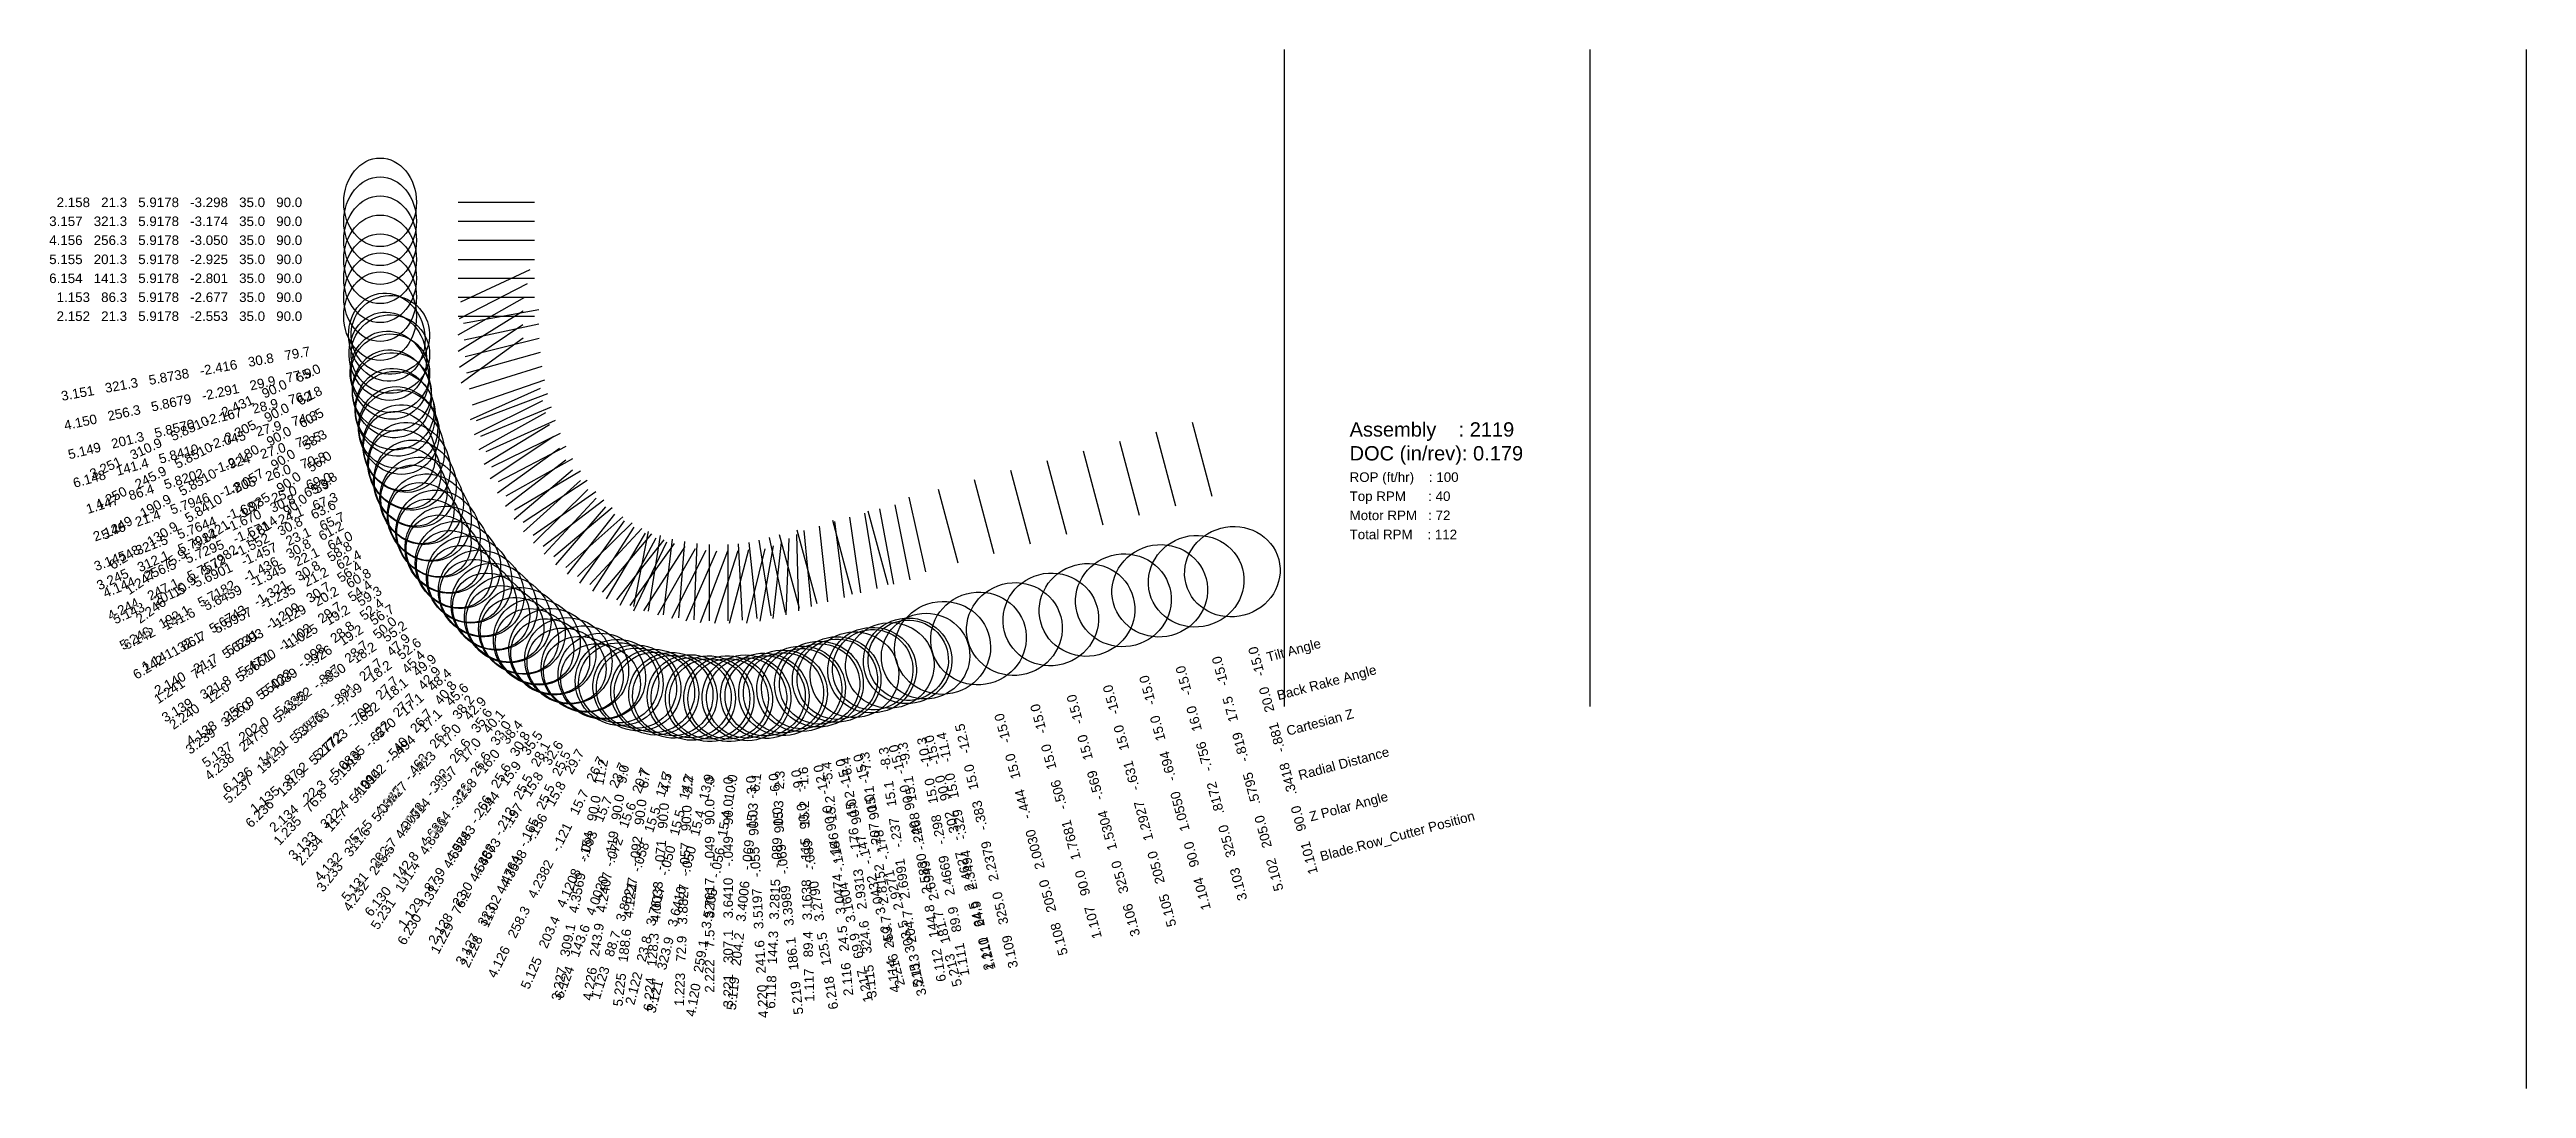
# Model space of a CAD drawing. Header units: inches. Extents: x -10.1 to 6.1, y -2.5 to 4.3.
import ezdxf
from ezdxf.enums import TextEntityAlignment as Align

# ---------------------------------------------------------------- set-up
doc = ezdxf.new("R2010")
doc.units = ezdxf.units.IN
doc.header["$MEASUREMENT"] = 0
for name, color, linetype, true_color in [('Blade_1', 30, 'Continuous', 0xff7f00), ('Blade_2', 7, 'Continuous', 0xcccc00), ('Blade_3', 7, 'Continuous', 0x00cc00), ('Blade_4', 7, 'Continuous', 0x00cccc), ('Blade_5', 7, 'Continuous', 0x0066cc), ('Blade_6', 190, 'Continuous', 0x7f00ff)]:
    doc.layers.add(name, color=color, linetype=linetype, true_color=true_color)
doc.styles.get("Standard").update_dxf_attribs({"font": 'arial.ttf'})

msp = doc.modelspace()

# ---------------------------------------------------------------- linework, layer by layer
for p, q in [((-2, 0), (-2, 4.298)), ((0, 0), (0, 4.298)), ((6.125, -2.5), (6.125, 4.298))]:
    msp.add_line(p, q)
at = {"layer": 'Blade_1'}
for p, q in [((-7.408, 2.677), (-6.908, 2.677)), ((-7.399, 2.22), (-6.984, 2.499)), ((-7.334, 2.077), (-6.857, 2.227)), ((-2.474, 1.374), (-2.603, 1.857)), ((-7.199, 1.491), (-6.782, 1.767)), ((-7.144, 1.471), (-6.7, 1.703)), ((-3.187, 1.186), (-3.316, 1.669)), ((-3.9, 0.999), (-4.03, 1.482)), ((-6.845, 0.996), (-6.505, 1.362)), ((-6.782, 0.98), (-6.399, 1.302)), ((-4.595, 0.795), (-4.724, 1.278)), ((-4.558, 0.8), (-4.648, 1.292)), ((-6.348, 0.662), (-6.112, 1.103)), ((-6.282, 0.659), (-5.992, 1.066)), ((-5.863, 0.566), (-5.843, 1.066)), ((-5.727, 0.544), (-5.575, 1.02)), ((-5.266, 0.615), (-5.37, 1.104)), ((-5.178, 0.625), (-5.191, 1.125))]:
    msp.add_line(p, q, dxfattribs=at)
for centre, major_axis, ratio in [((-7.918, 2.677), (0, -0.29), 0.81931), ((-7.82, 1.924), (0.087, -0.277), 0.891379), ((-7.822, 1.935), (0.144, -0.213), 1), ((-7.596, 1.235), (0.134, -0.257), 0.932759), ((-7.624, 1.209), (0.147, -0.222), 0.859398), ((-2.342, 0.881), (0.303, 0.081), 0.939809), ((-3.055, 0.694), (0.303, 0.081), 0.965924), ((-7.172, 0.652), (0.187, -0.222), 0.950345), ((-7.192, 0.622), (0.195, -0.181), 0.885714), ((-3.768, 0.506), (0.303, 0.081), 0.965924), ((-6.578, 0.244), (0.236, -0.168), 0.961724), ((-6.589, 0.212), (0.235, -0.125), 0.902256), ((-4.467, 0.298), (0.285, 0.052), 0.965862), ((-4.463, 0.302), (0.254, 0.068), 1), ((-5.882, 0.058), (0.276, -0.088), 0.963448), ((-5.883, 0.057), (0.262, -0.01), 1), ((-5.164, 0.115), (0.29, 0.008), 0.964828), ((-5.16, 0.116), (0.257, 0.055), 1)]:
    msp.add_ellipse(centre, major_axis=major_axis, ratio=ratio, dxfattribs=at)
at = {"layer": 'Blade_2'}
for p, q in [((-7.408, 3.298), (-6.908, 3.298)), ((-7.408, 2.553), (-6.908, 2.553)), ((-7.387, 2.116), (-6.983, 2.411)), ((-7.313, 1.973), (-6.841, 2.137)), ((-7.151, 1.398), (-6.745, 1.689)), ((-7.094, 1.377), (-6.657, 1.621)), ((-6.768, 0.926), (-6.442, 1.305)), ((-4.45, 0.829), (-4.549, 1.319)), ((-6.702, 0.909), (-6.329, 1.241)), ((-5.096, 0.653), (-5.143, 1.151)), ((-6.257, 0.625), (-6.042, 1.077)), ((-6.192, 0.626), (-5.923, 1.047)), ((-5.762, 0.559), (-5.762, 1.059)), ((-5.632, 0.544), (-5.506, 1.027)), ((-5.175, 0.64), (-5.305, 1.123))]:
    msp.add_line(p, q, dxfattribs=at)
for centre, major_axis, ratio in [((-7.918, 3.298), (0, -0.29), 0.81931), ((-7.918, 2.553), (0, -0.29), 0.81931), ((-7.795, 1.805), (0.095, -0.274), 0.898966), ((-7.798, 1.814), (0.152, -0.207), 1), ((-7.539, 1.129), (0.141, -0.253), 0.938621), ((-7.566, 1.102), (0.155, -0.216), 0.868045), ((-7.083, 0.57), (0.193, -0.217), 0.955517), ((-7.101, 0.54), (0.201, -0.174), 0.893609), ((-6.467, 0.197), (0.244, -0.156), 0.962069), ((-4.349, 0.329), (0.284, 0.057), 0.965862), ((-6.476, 0.165), (0.24, -0.114), 0.902632), ((-5.762, 0.05), (0.281, -0.074), 0.963793), ((-5.047, 0.146), (0.289, 0.028), 0.965172), ((-5.043, 0.147), (-0.068, 0.254), 1), ((-5.762, 0.049), (0.263, 0), 1)]:
    msp.add_ellipse(centre, major_axis=major_axis, ratio=ratio, dxfattribs=at)
at = {"layer": 'Blade_3'}
for p, q in [((-7.408, 3.174), (-6.908, 3.174)), ((-7.389, 2.647), (-6.936, 2.858)), ((-7.372, 2.507), (-6.88, 2.596)), ((-7.326, 1.878), (-6.869, 2.082)), ((-7.288, 1.87), (-6.821, 2.048)), ((-2.949, 1.249), (-3.079, 1.732)), ((-7.098, 1.309), (-6.702, 1.614)), ((-7.038, 1.285), (-6.608, 1.541)), ((-3.662, 1.061), (-3.792, 1.544)), ((-4.348, 0.881), (-4.457, 1.369)), ((-6.691, 0.864), (-6.382, 1.257)), ((-6.626, 0.85), (-6.268, 1.2)), ((-6.258, 0.654), (-6.161, 1.145)), ((-5.059, 0.671), (-5.189, 1.154)), ((-4.988, 0.683), (-5.043, 1.18)), ((-6.101, 0.599), (-5.854, 1.033)), ((-5.641, 0.559), (-5.641, 1.059)), ((-5.519, 0.545), (-5.399, 1.03))]:
    msp.add_line(p, q, dxfattribs=at)
for centre, major_axis, ratio in [((-7.918, 3.174), (0, -0.29), 0.81931), ((-7.874, 2.416), (0.052, -0.285), 0.858621), ((-7.851, 2.431), (0.109, -0.233), 1), ((-7.764, 1.687), (0.104, -0.271), 0.906207), ((-7.791, 1.67), (0.108, -0.243), 0.859023), ((-7.477, 1.025), (0.148, -0.249), 0.944138), ((-7.502, 0.998), (0.162, -0.211), 0.876692), ((-2.817, 0.756), (0.303, 0.081), 0.961146), ((-3.53, 0.569), (0.303, 0.081), 0.965924), ((-6.99, 0.494), (0.203, -0.207), 0.955862), ((-7.007, 0.463), (0.209, -0.165), 0.893985), ((-4.238, 0.383), (0.307, 0.068), 0.965924), ((-6.354, 0.156), (0.252, -0.144), 0.962414), ((-6.357, 0.154), (0.051, 0.257), 1), ((-5.641, 0.05), (0.282, -0.07), 0.963793), ((-4.931, 0.176), (0.288, 0.032), 0.965172), ((-4.927, 0.178), (-0.068, 0.254), 1), ((-5.641, 0.049), (0.263, 0), 1)]:
    msp.add_ellipse(centre, major_axis=major_axis, ratio=ratio, dxfattribs=at)
at = {"layer": 'Blade_4'}
for p, q in [((-7.408, 3.05), (-6.908, 3.05)), ((-7.398, 2.538), (-6.953, 2.767)), ((-7.369, 2.398), (-6.88, 2.502)), ((-7.3, 1.779), (-6.853, 2.002)), ((-7.259, 1.768), (-6.797, 1.96)), ((-7.042, 1.225), (-6.66, 1.547)), ((-6.982, 1.205), (-6.564, 1.479)), ((-6.611, 0.806), (-6.32, 1.213)), ((-6.546, 0.797), (-6.206, 1.163)), ((-4.88, 0.713), (-4.944, 1.209)), ((-6.161, 0.623), (-6.083, 1.117)), ((-6.009, 0.577), (-5.784, 1.023)), ((-5.546, 0.565), (-5.573, 1.064)), ((-5.432, 0.558), (-5.345, 1.05))]:
    msp.add_line(p, q, dxfattribs=at)
for centre, major_axis, ratio in [((-7.918, 3.05), (0, -0.29), 0.81931), ((-7.868, 2.291), (0.061, -0.284), 0.867241), ((-7.851, 2.305), (0.118, -0.228), 1), ((-7.729, 1.571), (0.112, -0.268), 0.913103), ((-7.757, 1.552), (0.118, -0.238), 0.859023), ((-7.409, 0.925), (0.159, -0.243), 0.944483), ((-7.433, 0.897), (0.171, -0.204), 0.876692), ((-6.893, 0.423), (0.213, -0.197), 0.956207), ((-6.908, 0.392), (0.216, -0.155), 0.893985), ((-4.815, 0.207), (0.288, 0.037), 0.965172), ((-6.238, 0.121), (0.259, -0.13), 0.962759), ((-6.241, 0.119), (0.259, -0.041), 1), ((-5.521, 0.056), (0.286, -0.051), 0.964138), ((-5.52, 0.055), (0.262, 0.014), 1)]:
    msp.add_ellipse(centre, major_axis=major_axis, ratio=ratio, dxfattribs=at)
at = {"layer": 'Blade_5'}
for p, q in [((-7.408, 2.925), (-6.908, 2.925)), ((-7.407, 2.431), (-6.972, 2.677)), ((-7.362, 2.289), (-6.877, 2.41)), ((-7.271, 1.681), (-6.833, 1.922)), ((-7.225, 1.667), (-6.77, 1.873)), ((-2.711, 1.311), (-2.841, 1.794)), ((-6.979, 1.143), (-6.608, 1.478)), ((-3.425, 1.124), (-3.554, 1.607)), ((-6.916, 1.121), (-6.506, 1.406)), ((-4.135, 0.937), (-4.264, 1.42)), ((-6.527, 0.753), (-6.255, 1.173)), ((-4.827, 0.733), (-4.956, 1.216)), ((-4.772, 0.742), (-4.844, 1.237)), ((-6.463, 0.748), (-6.141, 1.13)), ((-6.063, 0.598), (-6.005, 1.095)), ((-5.915, 0.56), (-5.714, 1.018)), ((-5.452, 0.576), (-5.504, 1.073)), ((-5.346, 0.576), (-5.292, 1.073))]:
    msp.add_line(p, q, dxfattribs=at)
for centre, major_axis, ratio in [((-7.918, 2.925), (0, -0.29), 0.81931), ((-7.851, 2.18), (0.126, -0.224), 1), ((-7.857, 2.167), (0.07, -0.282), 0.875517), ((-7.69, 1.457), (0.119, -0.264), 0.92), ((-7.718, 1.436), (0.128, -0.233), 0.859398), ((-7.335, 0.83), (0.165, -0.238), 0.95), ((-2.579, 0.819), (0.303, 0.081), 0.953822), ((-7.357, 0.801), (0.178, -0.197), 0.884962), ((-3.293, 0.631), (0.303, 0.081), 0.965924), ((-6.791, 0.357), (0.222, -0.187), 0.956552), ((-4.003, 0.444), (0.303, 0.081), 0.965924), ((-6.805, 0.326), (0.223, -0.145), 0.894361), ((-4.699, 0.237), (0.287, 0.042), 0.965517), ((-4.695, 0.24), (-0.068, 0.254), 1), ((-6.121, 0.093), (0.265, -0.117), 0.962759), ((-6.123, 0.092), (0.031, 0.261), 1), ((-5.401, 0.069), (0.288, -0.031), 0.964483), ((-5.399, 0.069), (-0.027, 0.261), 1)]:
    msp.add_ellipse(centre, major_axis=major_axis, ratio=ratio, dxfattribs=at)
at = {"layer": 'Blade_6'}
for p, q in [((-7.408, 2.801), (-6.908, 2.801)), ((-7.407, 2.325), (-6.982, 2.588)), ((-7.35, 2.183), (-6.869, 2.318)), ((-7.238, 1.585), (-6.81, 1.844)), ((-7.187, 1.568), (-6.738, 1.787)), ((-6.914, 1.068), (-6.558, 1.419)), ((-6.851, 1.049), (-6.454, 1.352)), ((-4.665, 0.771), (-4.746, 1.265)), ((-6.437, 0.704), (-6.181, 1.134)), ((-6.37, 0.697), (-6.059, 1.089)), ((-5.963, 0.579), (-5.924, 1.078)), ((-5.821, 0.549), (-5.644, 1.017)), ((-5.359, 0.593), (-5.437, 1.087)), ((-5.261, 0.598), (-5.241, 1.098))]:
    msp.add_line(p, q, dxfattribs=at)
for centre, major_axis, ratio in [((-7.918, 2.801), (0, -0.29), 0.81931), ((-7.841, 2.057), (0.219, 0.135), 1), ((-7.841, 2.045), (0.078, -0.279), 0.883448), ((-7.646, 1.345), (0.127, -0.261), 0.926552), ((-7.674, 1.321), (0.138, -0.228), 0.859398), ((-7.256, 0.739), (0.176, -0.23), 0.950345), ((-7.277, 0.71), (0.187, -0.189), 0.885338), ((-6.686, 0.298), (0.227, -0.18), 0.961379), ((-6.698, 0.266), (0.228, -0.136), 0.902256), ((-4.583, 0.268), (0.286, 0.047), 0.965517), ((-6.002, 0.072), (0.271, -0.103), 0.963103), ((-6.003, 0.071), (0.021, 0.262), 1), ((-5.282, 0.089), (0.29, -0.012), 0.964483), ((-5.279, 0.089), (-0.041, 0.259), 1)]:
    msp.add_ellipse(centre, major_axis=major_axis, ratio=ratio, dxfattribs=at)

# ---------------------------------------------------------------- texts
for s, height, p in [('Assembly    : 2119', 0.09375, (-1.575, 1.812)), ('DOC (in/rev): 0.179', 0.09375, (-1.575, 1.656)), ('ROP (ft/hr)    : 100', 0.0625, (-1.575, 1.5)), ('Top RPM      : 40', 0.0625, (-1.575, 1.375)), ('Total RPM    : 112', 0.0625, (-1.575, 1.125)), ('Motor RPM   : 72', 0.0625, (-1.575, 1.25))]:
    msp.add_text(s, height=height).set_placement(p, align=Align.MIDDLE_LEFT)
for s, p in [('   Tilt Angle', (-2.187, 0.302)), ('   Back Rake Angle', (-2.119, 0.051)), ('   Cartesian Z', (-2.057, -0.181)), ('   Radial Distance', (-1.979, -0.471)), ('   Z Polar Angle', (-1.907, -0.742)), ('   Blade.Row_Cutter Position', (-1.837, -1.002))]:
    msp.add_text(s, height=0.0625, rotation=15).set_placement(p, align=Align.MIDDLE_LEFT)
at = {"layer": 'Blade_1'}
msp.add_text('1.153   86.3   5.9178   -2.677   35.0   90.0', height=0.0625, dxfattribs=at).set_placement((-8.428, 2.677), align=Align.MIDDLE_RIGHT)
for s, rotation, p in [('1.147   86.4   5.8202   -1.924   27.0   72.5', 17.4754, (-8.307, 1.771)), ('1.247   75.9   5.8221   -1.935   90.0   56.0', 33.97, (-8.245, 1.65)), ('1.141   86.7   5.5957   -1.235   21.2   62.4', 27.5805, (-8.048, 0.999)), ('1.241   77.1   5.6241   -1.209   30.7   56.4', 33.5536, (-8.049, 0.927)), ('1.135   87.2   5.1723   -.652   18.1   49.9', 40.0703, (-7.563, 0.324)), ('1.101   90.0   .3418   -.881   20.0   -15.0', 105, (-2.21, 0.389)), ('1.235   76.8   5.1919   -.622   27.7   42.9', 47.1206, (-7.539, 0.248)), ('1.104   90.0   1.0550   -.694   15.0   -15.0', 105, (-2.923, 0.201)), ('1.107   90.0   1.7681   -.506   15.0   -15.0', 105, (-3.636, 0.014)), ('1.129   87.9   4.5783   -.244   15.9   35.5', 54.4841, (-6.875, -0.171)), ('1.229   76.2   4.5888   -.212   25.5   28.1', 61.859, (-6.829, -0.237)), ('1.111   89.9   2.4669   -.298   15.0   -10.3', 100.3154, (-4.376, -0.203)), ('1.211   64.5   2.4627   -.302   90.0   -15.0', 105, (-4.331, -0.19)), ('1.123   88.7   3.8821   -.058   15.5   17.7', 72.2761, (-6.037, -0.428)), ('1.223   72.9   3.8827   -.057   90.0   2.2', 87.76, (-5.903, -0.453)), ('1.117   89.4   3.1638   -.115   15.2   -1.6', 91.5612, (-5.15, -0.395)), ('1.217   69.9   3.1604   -.116   90.0   -12.0', 102, (-5.054, -0.383))]:
    msp.add_text(s, height=0.0625, rotation=rotation, dxfattribs=at).set_placement(p, align=Align.MIDDLE_RIGHT)
at = {"layer": 'Blade_2'}
for s, p in [('2.158   21.3   5.9178   -3.298   35.0   90.0', (-8.428, 3.298)), ('2.152   21.3   5.9178   -2.553   35.0   90.0', (-8.428, 2.553))]:
    msp.add_text(s, height=0.0625, dxfattribs=at).set_placement(p, align=Align.MIDDLE_RIGHT)
for s, rotation, p in [('2.146   21.4   5.7946   -1.805   26.0   70.8', 19.2259, (-8.276, 1.637)), ('2.246   10.9   5.7982   -1.814   90.0   53.8', 36.21, (-8.21, 1.513)), ('2.140   21.7   5.5393   -1.129   20.2   60.8', 29.1632, (-7.985, 0.88)), ('2.240   12.0   5.5661   -1.102   29.7   54.4', 35.568, (-7.981, 0.805)), ('2.134   22.3   5.0835   -.570   17.1   48.4', 41.634, (-7.465, 0.231)), ('2.234   11.7   5.1014   -.540   26.7   40.8', 49.2121, (-7.435, 0.154)), ('2.128   23.0   4.4673   -.197   15.8   32.6', 57.3888, (-6.742, -0.233)), ('2.228   11.0   4.4764   -.165   25.5   25.5', 64.5366, (-6.696, -0.296)), ('2.110   24.9   2.3494   -.329   15.0   -11.4', 101.415, (-4.248, -0.171)), ('2.122   23.8   3.7617   -.050   15.5   14.7', 75.316, (-5.891, -0.443)), ('2.222   7.5   3.7617   -.049   90.0   .0', 90, (-5.762, -0.461)), ('2.116   24.5   3.0474   -.146   15.2   -5.4', 95.4473, (-4.999, -0.362)), ('2.216   4.2   3.0432   -.147   90.0   -15.0', 105, (-4.911, -0.345))]:
    msp.add_text(s, height=0.0625, rotation=rotation, dxfattribs=at).set_placement(p, align=Align.MIDDLE_RIGHT)
at = {"layer": 'Blade_3'}
msp.add_text('3.157   321.3   5.9178   -3.174   35.0   90.0', height=0.0625, dxfattribs=at).set_placement((-8.428, 3.174), align=Align.MIDDLE_RIGHT)
for s, rotation, p in [('3.151   321.3   5.8738   -2.416   30.8   79.7', 10.2809, (-8.376, 2.325)), ('3.251   310.9   5.8510   -2.431   90.0   65.0', 25, (-8.313, 2.216)), ('3.145   321.5   5.7644   -1.687   25.0   69.0', 20.9567, (-8.241, 1.505)), ('3.245   312.1   5.7914   -1.670   30.8   65.9', 24.0701, (-8.257, 1.462)), ('3.139   321.8   5.4770   -1.025   19.2   59.3', 30.6939, (-7.916, 0.765)), ('3.239   312.0   5.5022   -.998   28.8   52.4', 37.5735, (-7.906, 0.687)), ('3.103   325.0   .8172   -.756   16.0   -15.0', 105, (-2.685, 0.264)), ('3.133   322.4   4.9902   -.494   17.1   45.6', 44.3715, (-7.355, 0.137)), ('3.233   311.6   5.0067   -.463   26.6   38.2', 51.7918, (-7.322, 0.062)), ('3.106   325.0   1.5304   -.569   15.0   -15.0', 105, (-3.398, 0.076)), ('3.109   325.0   2.2379   -.383   15.0   -12.5', 102.5017, (-4.128, -0.115)), ('3.127   323.2   4.3538   -.156   15.8   29.7', 60.3161, (-6.606, -0.287)), ('3.215   303.5   2.9271   -.178   90.0   -15.0', 105, (-4.795, -0.314)), ('3.227   309.1   4.3569   -.154   90.0   11.2', 78.79, (-6.456, -0.346)), ('3.121   323.9   3.6410   -.050   15.4   13.9', 76.1324, (-5.763, -0.445)), ('3.221   307.1   3.6410   -.049   90.0   .0', 90, (-5.641, -0.461)), ('3.115   324.6   2.9313   -.176   15.2   -6.4', 96.3605, (-4.875, -0.331))]:
    msp.add_text(s, height=0.0625, rotation=rotation, dxfattribs=at).set_placement(p, align=Align.MIDDLE_RIGHT)
at = {"layer": 'Blade_4'}
msp.add_text('4.156   256.3   5.9178   -3.050   35.0   90.0', height=0.0625, dxfattribs=at).set_placement((-8.428, 3.05), align=Align.MIDDLE_RIGHT)
for s, rotation, p in [('4.150   256.3   5.8679   -2.291   29.9   77.9', 12.1002, (-8.367, 2.184)), ('4.250   245.9   5.8510   -2.305   90.0   62.8', 27.24, (-8.304, 2.072)), ('4.144   256.5   5.7295   -1.571   24.1   67.3', 22.6579, (-8.2, 1.375)), ('4.244   247.1   5.7572   -1.552   30.8   63.6', 26.4169, (-8.214, 1.325)), ('4.138   256.9   5.4089   -.926   19.2   56.7', 33.254, (-7.835, 0.646)), ('4.238   247.0   5.4328   -.897   28.7   50.0', 40.0409, (-7.823, 0.569)), ('4.132   257.5   4.8927   -.423   17.0   42.9', 47.1477, (-7.24, 0.049)), ('4.232   246.5   4.9078   -.392   26.6   35.6', 54.3998, (-7.205, -0.023)), ('4.114   259.7   2.8152   -.207   15.1   -7.3', 97.3007, (-4.75, -0.299)), ('4.126   258.3   4.2382   -.121   15.7   26.7', 63.2696, (-6.468, -0.334)), ('4.226   243.9   4.2407   -.119   90.0   9.0', 81.03, (-6.32, -0.384)), ('4.120   259.1   3.5205   -.056   15.4   10.0', 79.9688, (-5.609, -0.446)), ('4.220   241.6   3.5197   -.055   90.0   -3.0', 93, (-5.493, -0.454))]:
    msp.add_text(s, height=0.0625, rotation=rotation, dxfattribs=at).set_placement(p, align=Align.MIDDLE_RIGHT)
at = {"layer": 'Blade_5'}
msp.add_text('5.155   201.3   5.9178   -2.925   35.0   90.0', height=0.0625, dxfattribs=at).set_placement((-8.428, 2.925), align=Align.MIDDLE_RIGHT)
for s, rotation, p in [('5.149   201.3   5.8570   -2.167   28.9   76.1', 13.9055, (-8.352, 2.044)), ('5.249   190.9   5.8510   -2.180   90.0   60.5', 29.48, (-8.295, 1.929)), ('5.143   201.5   5.6901   -1.457   23.1   65.7', 24.3308, (-8.155, 1.247)), ('5.243   192.1   5.7182   -1.436   30.8   61.2', 28.7791, (-8.165, 1.19)), ('5.137   202.0   5.3352   -.830   18.2   55.2', 34.7802, (-7.754, 0.539)), ('5.237   191.9   5.3575   -.801   27.7   47.9', 42.0757, (-7.736, 0.46)), ('5.102   205.0   .5795   -.819   17.5   -15.0', 105, (-2.448, 0.326)), ('5.105   205.0   1.2927   -.631   15.0   -15.0', 105, (-3.161, 0.139)), ('5.131   202.7   4.7914   -.357   17.0   40.1', 49.9432, (-7.12, -0.033)), ('5.231   191.4   4.8051   -.326   26.6   33.0', 57.0161, (-7.083, -0.102)), ('5.108   205.0   2.0030   -.444   15.0   -15.0', 105, (-3.871, -0.048)), ('5.113   204.7   2.6991   -.237   15.1   -8.3', 98.2714, (-4.626, -0.267)), ('5.213   181.7   2.6949   -.240   90.0   -15.0', 105, (-4.563, -0.252)), ('5.125   203.4   4.1208   -.093   15.7   23.7', 66.2563, (-6.326, -0.373)), ('5.225   188.6   4.1227   -.092   90.0   6.7', 83.28, (-6.182, -0.415)), ('5.119   204.2   3.4006   -.069   15.3   6.1', 83.8513, (-5.455, -0.438)), ('5.219   186.1   3.3989   -.069   90.0   -6.0', 96, (-5.346, -0.438))]:
    msp.add_text(s, height=0.0625, rotation=rotation, dxfattribs=at).set_placement(p, align=Align.MIDDLE_RIGHT)
at = {"layer": 'Blade_6'}
msp.add_text('6.154   141.3   5.9178   -2.801   35.0   90.0', height=0.0625, dxfattribs=at).set_placement((-8.428, 2.801), align=Align.MIDDLE_RIGHT)
for s, rotation, p in [('6.148   141.4   5.8410   -2.045   27.9   74.3', 15.6932, (-8.332, 1.907)), ('6.248   130.9   5.8410   -2.057   90.0   58.3', 31.72, (-8.275, 1.789)), ('6.142   141.6   5.6459   -1.345   22.1   64.0', 25.9714, (-8.104, 1.122)), ('6.242   132.1   5.6743   -1.321   30.8   58.8', 31.1567, (-8.111, 1.057)), ('6.136   142.1   5.2563   -.739   18.2   52.6', 37.4107, (-7.661, 0.429)), ('6.236   131.9   5.2772   -.709   27.7   45.4', 44.5884, (-7.64, 0.351)), ('6.130   142.8   4.6864   -.298   16.0   38.4', 51.6084, (-7.003, -0.102)), ('6.230   131.3   4.6984   -.266   25.6   30.8', 59.1985, (-6.96, -0.172)), ('6.112   144.8   2.5830   -.268   15.1   -9.3', 99.2764, (-4.501, -0.235)), ('6.124   143.6   4.0020   -.072   15.6   20.7', 69.2562, (-6.183, -0.405)), ('6.224   128.3   4.0033   -.071   90.0   4.5', 85.52, (-6.043, -0.438)), ('6.118   144.3   3.2815   -.089   15.3   2.3', 87.6834, (-5.302, -0.421)), ('6.218   125.5   3.2790   -.089   90.0   -9.0', 99, (-5.199, -0.415))]:
    msp.add_text(s, height=0.0625, rotation=rotation, dxfattribs=at).set_placement(p, align=Align.MIDDLE_RIGHT)

doc.saveas('drawing.dxf')
